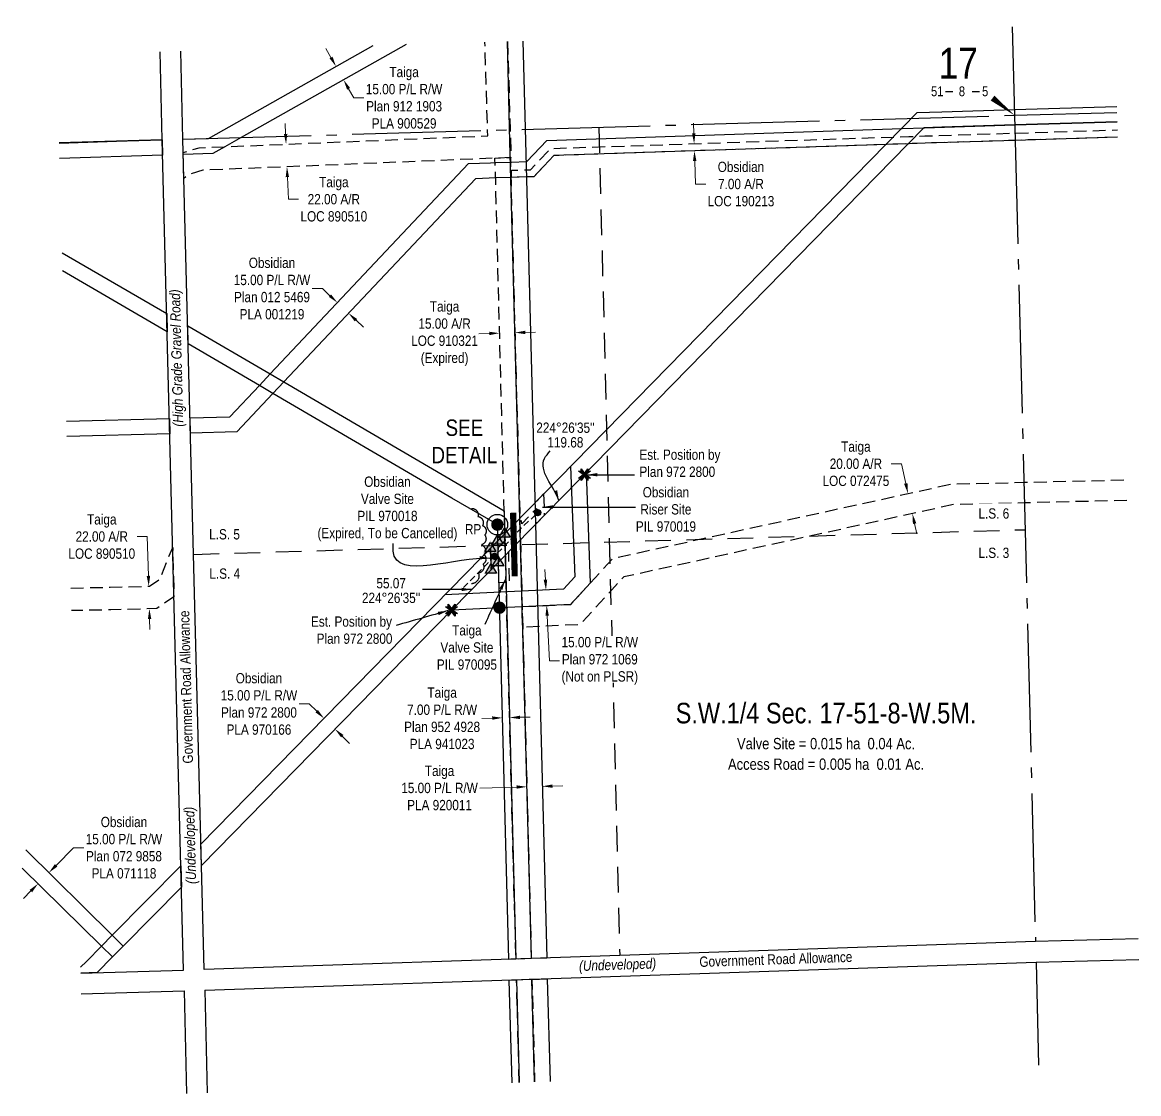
# Model space of a CAD drawing. Extents: x 621399 to 623586, y 5916828 to 5919359.
# Drawn here: x 622436 to 623523, y 5917789 to 5918832 of the extents above; entities that cross this region are included whole.
import ezdxf
from ezdxf.enums import TextEntityAlignment as Align

# ---------------------------------------------------------------- set-up
doc = ezdxf.new("R2010")
doc.units = 0
doc.header["$LTSCALE"] = 5
doc.header["$PDMODE"] = 34
doc.header["$PDSIZE"] = 0.03
for name, pattern in [('0', [1, 1, 0]), ('foc-ACCESSROAD', [3.75, 2.5, -1.25]), ('foc-LSD', [8, 5, -3]), ('foc-QUARTERLINE', [33, 25, -3, 2, -3]), ('foc-TIELINE', [1.875, 1.25, -0.625]), ('UG_PIPE', [1.875, 1.25, -0.625])]:
    doc.linetypes.add(name, pattern=pattern)
doc.layers.get('Defpoints').update_dxf_attribs({"color": 9})
for name, color, linetype in [('10', 1, 'Continuous'), ('35', 37, 'Continuous'), ('9', 3, 'Continuous'), ('AS-PIPE-UG', 44, 'UG_PIPE'), ('AS-ROADS', 254, 'Continuous'), ('AS-SYMBOL', 7, 'Continuous'), ('C-AR', 13, 'foc-ACCESSROAD'), ('C-RW', 13, 'Continuous'), ('C-SYMBOL', 7, 'Continuous'), ('C-WS', 13, 'foc-ACCESSROAD'), ('DETAIL-T', 7, 'Continuous'), ('F-AR', 190, 'foc-ACCESSROAD'), ('F-RW', 190, 'Continuous'), ('F-WS', 190, 'foc-ACCESSROAD'), ('L-AREAREQUIRED', 7, 'Continuous'), ('L-AREAWORK', 5, 'Continuous'), ('L-BD', 7, 'Continuous'), ('L-MON', 1, 'Continuous'), ('L-QSEC', 8, 'foc-QUARTERLINE'), ('L-ROAD-T', 7, 'Continuous'), ('L-SEC', 7, 'Continuous'), ('L-SECLBL', 7, 'Continuous'), ('L-SECTION-LSD', 7, 'foc-LSD'), ('L-TIE', 7, 'foc-TIELINE'), ('P-PROPOSED', 10, 'Continuous'), ('P-PROPOSED-H', 21, 'Continuous'), ('T-BUSH', 110, '0')]:
    doc.layers.add(name, color=color, linetype=linetype)
for name, color, linetype, lineweight in [('C-AR-T', 13, 'Continuous', 9), ('C-RW-T', 13, 'Continuous', 9), ('C-WS-T', 13, 'Continuous', 9), ('F-AR-T', 190, 'Continuous', 9), ('F-RW-T', 190, 'Continuous', 9), ('F-WS-T', 190, 'Continuous', 9), ('T-TEXT', 48, 'Continuous', 18)]:
    doc.layers.add(name, color=color, linetype=linetype, lineweight=lineweight)
doc.styles.add('100L', font='ARIALN.TTF', dxfattribs={"height": 11})
doc.styles.add('175L', font='ARIALN.TTF', dxfattribs={"height": 20})
doc.styles.add('80', font='ARIALN.TTF', dxfattribs={"height": 10})
doc.styles.add('80CG', font='ARIALN.TTF', dxfattribs={"height": 10})
doc.styles.add('80L', font='ARIALN.TTF', dxfattribs={"height": 10})
doc.styles.add('80LS', font='ARIALNI.TTF', dxfattribs={"height": 10})
doc.styles.add('SIMPLEX', font='ARIALN.TTF')
doc.dimstyles.new('Compass 5 000', dxfattribs={"dimscale": 5, "dimtxt": 9, "dimasz": 2, "dimexe": 0.2, "dimexo": 0.0625, "dimgap": 0.5, "dimtad": 0, "dimtih": 1, "dimtoh": 1, "dimzin": 0, "dimdsep": 46, "dimtxsty": '80CG', "dimcen": 0.1, "dimse1": 1, "dimse2": 1, "dimclrd": 256, "dimclrt": 256, "dimaunit": 1, "dimadec": 4, "dimazin": 0, "dimtfac": 0.06, "dimtofl": 0, "dimtmove": 0, "dimatfit": 1, "dimfxl": 0.2, "dimtolj": 1, "dimtzin": 0, "dimlwd": -1, "dimarcsym": 0})

# ---------------------------------------------------------------- blocks, each defined once
blk = doc.blocks.new('L-SECLBL')
at = {"layer": '9', "color": 7}
for p, q in [((-5.1, -27.8), (-12.3, -27.8)), ((20.7, -27.8), (13.5, -27.8))]:
    blk.add_line(p, q, dxfattribs=at)
at = {"layer": '10', "color": 2, "style": 'SIMPLEX'}
blk.add_attdef('SEC', text='', height=30, dxfattribs=at).set_placement((0, 0), align=Align.MIDDLE)
at = {"layer": '10', "color": 5, "style": '80L'}
blk.add_attdef('TWP', text='', height=9.5, dxfattribs=at).set_placement((-14.4, -27.4), align=Align.MIDDLE_RIGHT)
blk.add_attdef('RGE', text='', height=9.5, dxfattribs=at).set_placement((3.6, -27.4), align=Align.MIDDLE_CENTER)
blk.add_attdef('MER', text='', height=9.5, dxfattribs=at).set_placement((23.2, -27.4), align=Align.MIDDLE_LEFT)
blk = doc.blocks.new('*D33')
at = {"layer": 'Defpoints', "color": 0, "transparency": 16777216}
for p in [(623294.5, 5918372.6), (623298, 5918373.4), (623298.8, 5918353)]:
    blk.add_point(p, dxfattribs=at)
at = {"layer": 'F-AR-T', "transparency": 16777216}
for p, q in [((623291.6, 5918402.3), (623281.6, 5918402.3)), ((623295.9, 5918383.1), (623291.6, 5918402.3)), ((623304.4, 5918344.1), (623306.6, 5918334.3))]:
    blk.add_line(p, q, dxfattribs=at)
for points in [[(623297.5, 5918383.5), (623294.2, 5918382.8), (623298, 5918373.4)], [(623306.1, 5918344.4), (623302.8, 5918343.7), (623302.3, 5918353.8)]]:
    blk.add_solid(points, dxfattribs=at)
at = {"layer": 'F-AR-T', "transparency": 16777216, "insert": (623247.3, 5918402.3), "char_height": 10, "attachment_point": 5, "style": '80CG'}
blk.add_mtext('\\A1;Taiga\\P20.00 A/R\\PLOC 072475', dxfattribs=at)
blk = doc.blocks.new('*D34')
at = {"layer": 'C-AR-T', "transparency": 16777216}
for p, q in [((623089.5, 5918723.8), (623089.2, 5918733.8)), ((623090.4, 5918696.8), (623091.1, 5918674.5)), ((623091.1, 5918674.5), (623101.1, 5918674.5))]:
    blk.add_line(p, q, dxfattribs=at)
for points in [[(623091.2, 5918723.9), (623087.8, 5918723.7), (623089.8, 5918713.8)], [(623092.1, 5918696.9), (623088.7, 5918696.8), (623090.1, 5918706.8)]]:
    blk.add_solid(points, dxfattribs=at)
at = {"layer": 'Defpoints', "color": 0, "transparency": 16777216}
for p in [(623086.2, 5918713.7), (623086.5, 5918706.7), (623090.1, 5918706.8)]:
    blk.add_point(p, dxfattribs=at)
at = {"layer": 'C-AR-T', "transparency": 16777216, "insert": (623135.4, 5918674.5), "char_height": 10, "attachment_point": 5, "style": '80CG'}
blk.add_mtext('\\A1;Obsidian\\P7.00 A/R\\PLOC 190213', dxfattribs=at)
blk = doc.blocks.new('*D35')
at = {"layer": 'Defpoints', "color": 0, "transparency": 16777216}
for p in [(622708.2, 5918713.9), (622693.5, 5918691.3), (622709.1, 5918692)]:
    blk.add_point(p, dxfattribs=at)
at = {"layer": 'F-AR-T', "transparency": 16777216}
for p, q in [((622692.1, 5918723.3), (622691.7, 5918733.3)), ((622693.9, 5918681.3), (622694.8, 5918659.7)), ((622694.8, 5918659.7), (622704.8, 5918659.7))]:
    blk.add_line(p, q, dxfattribs=at)
for points in [[(622693.8, 5918723.4), (622690.5, 5918723.2), (622692.6, 5918713.3)], [(622695.5, 5918681.4), (622692.2, 5918681.2), (622693.5, 5918691.3)]]:
    blk.add_solid(points, dxfattribs=at)
at = {"layer": 'F-AR-T', "transparency": 16777216, "insert": (622739.1, 5918659.7), "char_height": 10, "attachment_point": 5, "style": '80CG'}
blk.add_mtext('\\A1;Taiga\\P22.00 A/R\\PLOC 890510', dxfattribs=at)
blk = doc.blocks.new('*D36')
at = {"layer": 'Defpoints', "color": 0, "transparency": 16777216}
for p in [(622900.1, 5918540.2), (622915.1, 5918540.7), (622900.4, 5918529.4)]:
    blk.add_point(p, dxfattribs=at)
at = {"layer": 'F-AR-T', "transparency": 16777216}
for p, q in [((622890.4, 5918529.2), (622880.4, 5918528.9)), ((622925.4, 5918530.2), (622935.4, 5918530.5))]:
    blk.add_line(p, q, dxfattribs=at)
for points in [[(622890.4, 5918530.8), (622890.5, 5918527.5), (622900.4, 5918529.4)], [(622925.4, 5918531.8), (622925.5, 5918528.5), (622915.4, 5918529.9)]]:
    blk.add_solid(points, dxfattribs=at)
at = {"layer": 'F-AR-T', "transparency": 16777216, "insert": (622846.9, 5918528.9), "char_height": 10, "attachment_point": 5, "style": '80CG'}
blk.add_mtext('\\A1;Taiga\\P15.00 A/R\\PLOC 910321\\P(Expired)', dxfattribs=at)
blk = doc.blocks.new('*D37')
at = {"layer": 'C-RW-T', "transparency": 16777216}
for p, q in [((622728, 5918572.8), (622718, 5918572.8)), ((622735.3, 5918565.9), (622728, 5918572.8)), ((622760.7, 5918542), (622767.9, 5918535.1))]:
    blk.add_line(p, q, dxfattribs=at)
for points in [[(622736.4, 5918567.1), (622734.2, 5918564.7), (622742.6, 5918559.1)], [(622761.8, 5918543.2), (622759.5, 5918540.8), (622753.4, 5918548.9)]]:
    blk.add_solid(points, dxfattribs=at)
at = {"layer": 'Defpoints', "color": 0, "transparency": 16777216}
for p in [(622731.2, 5918547.1), (622753.4, 5918548.9), (622742.1, 5918536.8)]:
    blk.add_point(p, dxfattribs=at)
at = {"layer": 'C-RW-T', "transparency": 16777216, "insert": (622678.9, 5918572.8), "char_height": 10, "attachment_point": 5, "style": '80CG'}
blk.add_mtext('\\A1;Obsidian\\P15.00 P/L R/W\\PPlan 012 5469\\PPLA 001219', dxfattribs=at)
blk = doc.blocks.new('*D38')
at = {"layer": 'Defpoints', "color": 0, "transparency": 16777216}
for p in [(622747.9, 5918792.7), (622748.6, 5918775.9), (622755.2, 5918779.7)]:
    blk.add_point(p, dxfattribs=at)
at = {"layer": 'F-RW-T', "transparency": 16777216}
for p, q in [((622736.3, 5918797.7), (622731.4, 5918806.4)), ((622753.5, 5918767.2), (622758.4, 5918758.5)), ((622758.4, 5918758.5), (622768.4, 5918758.5))]:
    blk.add_line(p, q, dxfattribs=at)
for points in [[(622737.8, 5918798.5), (622734.9, 5918796.9), (622741.2, 5918789)], [(622754.9, 5918768.1), (622752, 5918766.4), (622748.6, 5918775.9)]]:
    blk.add_solid(points, dxfattribs=at)
at = {"layer": 'F-RW-T', "transparency": 16777216, "insert": (622807.5, 5918758.5), "char_height": 10, "attachment_point": 5, "style": '80CG'}
blk.add_mtext('\\A1;Taiga\\P15.00 P/L R/W\\PPlan 912 1903\\PPLA 900529', dxfattribs=at)
blk = doc.blocks.new('*D39')
at = {"layer": 'Defpoints', "color": 0, "transparency": 16777216}
for p in [(622926.8, 5918096), (622941.8, 5918096.4), (622927, 5918088)]:
    blk.add_point(p, dxfattribs=at)
at = {"layer": 'F-RW-T', "transparency": 16777216}
for p, q in [((622952, 5918088.7), (622962, 5918088.9)), ((622917, 5918087.7), (622881.1, 5918086.8))]:
    blk.add_line(p, q, dxfattribs=at)
for points in [[(622916.9, 5918089.4), (622917, 5918086.1), (622927, 5918088)], [(622951.9, 5918090.3), (622952, 5918087), (622942, 5918088.4)]]:
    blk.add_solid(points, dxfattribs=at)
at = {"layer": 'F-RW-T', "transparency": 16777216, "insert": (622842, 5918086.8), "char_height": 10, "attachment_point": 5, "style": '80CG'}
blk.add_mtext('\\A1;Taiga\\P15.00 P/L R/W\\PPLA 920011', dxfattribs=at)
blk = doc.blocks.new('*D40')
at = {"layer": 'Defpoints', "color": 0, "transparency": 16777216}
for p in [(622903.1, 5918159.2), (622903.2, 5918155.1), (622910.1, 5918159.4)]:
    blk.add_point(p, dxfattribs=at)
at = {"layer": 'F-RW-T', "transparency": 16777216}
for p, q in [((622893.2, 5918154.9), (622883.2, 5918154.6)), ((622920.2, 5918155.6), (622930.2, 5918155.8))]:
    blk.add_line(p, q, dxfattribs=at)
for points in [[(622893.2, 5918156.5), (622893.3, 5918153.2), (622903.2, 5918155.1)], [(622920.2, 5918157.2), (622920.3, 5918153.9), (622910.2, 5918155.3)]]:
    blk.add_solid(points, dxfattribs=at)
at = {"layer": 'F-RW-T', "transparency": 16777216, "insert": (622844.5, 5918154.6), "char_height": 10, "attachment_point": 5, "style": '80CG'}
blk.add_mtext('\\A1;Taiga\\P7.00 P/L R/W\\PPlan 952 4928\\PPLA 941023', dxfattribs=at)
blk = doc.blocks.new('*D41')
at = {"layer": 'C-RW-T', "transparency": 16777216}
for p, q in [((622715.2, 5918168.6), (622705.2, 5918168.6)), ((622722.4, 5918161.6), (622715.2, 5918168.6)), ((622747.3, 5918137.2), (622754.5, 5918130.2))]:
    blk.add_line(p, q, dxfattribs=at)
for points in [[(622723.6, 5918162.8), (622721.2, 5918160.4), (622729.5, 5918154.6)], [(622748.5, 5918138.4), (622746.2, 5918136), (622740.2, 5918144.2)]]:
    blk.add_solid(points, dxfattribs=at)
at = {"layer": 'Defpoints', "color": 0, "transparency": 16777216}
for p in [(622774.4, 5918200.4), (622785, 5918189.9), (622729.5, 5918154.6)]:
    blk.add_point(p, dxfattribs=at)
at = {"layer": 'C-RW-T', "transparency": 16777216, "insert": (622666.2, 5918168.6), "char_height": 10, "attachment_point": 5, "style": '80CG'}
blk.add_mtext('\\A1;Obsidian\\P15.00 P/L R/W\\PPlan 972 2800\\PPLA 970166', dxfattribs=at)
blk = doc.blocks.new('*D42')
at = {"layer": 'Defpoints', "color": 0, "transparency": 16777216}
for p in [(622546.1, 5918282.9), (622558.9, 5918283.2), (622546.7, 5918260.9)]:
    blk.add_point(p, dxfattribs=at)
at = {"layer": 'F-AR-T', "transparency": 16777216}
for p, q in [((622557.5, 5918331.5), (622547.5, 5918331.5)), ((622558.6, 5918293.2), (622557.5, 5918331.5)), ((622559.8, 5918251.2), (622560, 5918241.2))]:
    blk.add_line(p, q, dxfattribs=at)
for points in [[(622560.3, 5918293.3), (622556.9, 5918293.2), (622558.9, 5918283.2)], [(622561.4, 5918251.3), (622558.1, 5918251.2), (622559.5, 5918261.2)]]:
    blk.add_solid(points, dxfattribs=at)
at = {"layer": 'F-AR-T', "transparency": 16777216, "insert": (622513.2, 5918331.5), "char_height": 10, "attachment_point": 5, "style": '80CG'}
blk.add_mtext('\\A1;Taiga\\P22.00 A/R\\PLOC 890510', dxfattribs=at)
blk = doc.blocks.new('*D43')
at = {"layer": 'C-RW-T', "transparency": 16777216}
for p, q in [((622468.7, 5918011.5), (622485.7, 5918028.7)), ((622485.7, 5918028.7), (622495.7, 5918028.7)), ((622444.2, 5917986.6), (622437.1, 5917979.4))]:
    blk.add_line(p, q, dxfattribs=at)
for points in [[(622467.5, 5918012.7), (622469.9, 5918010.3), (622461.7, 5918004.4)], [(622443, 5917987.7), (622445.4, 5917985.4), (622451.2, 5917993.7)]]:
    blk.add_solid(points, dxfattribs=at)
at = {"layer": 'Defpoints', "color": 0, "transparency": 16777216}
for p in [(622461.7, 5918004.4), (622471.6, 5917994.6), (622461.1, 5917983.9)]:
    blk.add_point(p, dxfattribs=at)
at = {"layer": 'C-RW-T', "transparency": 16777216, "insert": (622534.8, 5918028.7), "char_height": 10, "attachment_point": 5, "style": '80CG'}
blk.add_mtext('\\A1;Obsidian\\P15.00 P/L R/W\\PPlan 072 9858\\PPLA 071118', dxfattribs=at)
blk = doc.blocks.new('fdia')
at = {"color": 255, "const_width": 1}
blk.add_lwpolyline([(-0.5, 0, 1), (0.5, 0, 1)], format="xyb", close=True, dxfattribs=at)
blk = doc.blocks.new('Fdiaa')
blk.add_blockref('fdia', (0, 0))
blk = doc.blocks.new('fdib')
at = {"color": 1, "const_width": 1.6}
blk.add_lwpolyline([(-0.4, 0, 1), (0.4, 0, 1)], format="xyb", close=True, dxfattribs=at)
at = {"color": 1}
blk.add_circle((0, 0), 0.8, dxfattribs=at)
blk = doc.blocks.new('Fdibb')
blk.add_blockref('fdib', (0, 0))
blk = doc.blocks.new('fdicc')
for name in ['Fdibb', 'Fdiaa']:
    blk.add_blockref(name, (0, 0))
blk = doc.blocks.new('FDI')
blk.add_blockref('fdicc', (0, 0))
blk = doc.blocks.new('TRIA')
blk.add_hatch(color=255).paths.add_polyline_path([(-0.04, 1.52), (-1.47, -0.87), (1.39, -0.87)])
blk = doc.blocks.new('TRIAA')
blk.add_blockref('TRIA', (0, 0))
blk = doc.blocks.new('TRIB')
at = {"color": 1}
blk.add_lwpolyline([(-1.12, -0.67), (-0.04, 1.13), (1.04, -0.67)], close=True, dxfattribs=at)
blk = doc.blocks.new('TRIBB')
blk.add_blockref('TRIB', (0, 0))
blk = doc.blocks.new('TRICC')
for name in ['TRIAA', 'TRIBB']:
    blk.add_blockref(name, (0, 0))
blk = doc.blocks.new('plspike')
blk.add_blockref('TRICC', (0, 0))
blk = doc.blocks.new('RISER')
h = blk.add_hatch(color=255)
h.dxf.hatch_style = 1
edge = h.paths.add_edge_path()
edge.add_arc((0, 0), 0.7, 0, 360)
blk.add_hatch(color=13).paths.add_polyline_path([(0.58, -0.15), (-0.58, -0.15, 0.774597)])
at = {"color": 13}
blk.add_line((-0.58, -0.15), (0.58, -0.15), dxfattribs=at)
blk.add_circle((0, 0), 0.6, dxfattribs=at)
blk = doc.blocks.new('*U51')
at = {"layer": '35', "color": 3}
blk.add_circle((0, 0), 10, dxfattribs=at)
at = {"layer": '35', "color": 3, "style": '80'}
blk.add_attdef('RP_001', (-31.6, -9.5), '', height=10, dxfattribs=at)
blk = doc.blocks.new('*D53')
at = {"layer": 'C-RW-T', "transparency": 16777216}
for p, q in [((622945.1, 5918289.5), (622944.6, 5918299.4)), ((622946.8, 5918254.5), (622948.9, 5918210.6)), ((622948.9, 5918210.6), (622958.9, 5918210.6))]:
    blk.add_line(p, q, dxfattribs=at)
for points in [[(622946.8, 5918289.5), (622943.4, 5918289.4), (622945.6, 5918279.5)], [(622948.4, 5918254.6), (622945.1, 5918254.4), (622946.3, 5918264.5)]]:
    blk.add_solid(points, dxfattribs=at)
at = {"layer": 'Defpoints', "color": 0, "transparency": 16777216}
for p in [(622956.1, 5918280), (622946.3, 5918264.5), (622956.8, 5918265)]:
    blk.add_point(p, dxfattribs=at)
at = {"layer": 'C-RW-T', "transparency": 16777216, "insert": (622998, 5918210.6), "char_height": 10, "attachment_point": 5, "style": '80CG', "bg_fill": 3, "box_fill_scale": 1.1, "bg_fill_color": 256, "bg_fill_true_color": 13158600, "bg_fill_transparency": 0}
blk.add_mtext('\\A1;15.00 P/L R/W\\PPlan 972 1069\\P(Not on PLSR)', dxfattribs=at)
blk = doc.blocks.new('TEMP')
h = blk.add_hatch(color=255)
h.dxf.hatch_style = 1
h.paths.add_polyline_path([(0, 0.25), (-0.67, 1.15), (-0.67, 0.67), (-1.15, 0.67), (-0.25, 0), (-1.15, -0.67), (-0.67, -0.67), (-0.67, -1.15), (0, -0.25), (0.67, -1.15), (0.67, -0.67), (1.15, -0.67), (0.25, 0), (1.15, 0.67), (0.67, 0.67), (0.67, 1.15)])
h.paths.add_polyline_path([(0.57, 0.85), (0.57, 0.57), (0.85, 0.57), (0.08, 0), (0.85, -0.57), (0.57, -0.57), (0.57, -0.85), (0, -0.08), (-0.57, -0.85), (-0.57, -0.57), (-0.85, -0.57), (-0.08, 0), (-0.85, 0.57), (-0.57, 0.57), (-0.57, 0.85), (0, 0.08)], flags=16)
h = blk.add_hatch(color=1)
h.dxf.hatch_style = 1
h.paths.add_polyline_path([(0, 0.08), (-0.57, 0.85), (-0.57, 0.57), (-0.85, 0.57), (-0.08, 0), (-0.85, -0.57), (-0.57, -0.57), (-0.57, -0.85), (0, -0.08), (0.57, -0.85), (0.57, -0.57), (0.85, -0.57), (0.08, 0), (0.85, 0.57), (0.57, 0.57), (0.57, 0.85)])
at = {"color": 1}
for p, q in [((-0.08, 0), (0.08, 0)), ((0, 0.08), (0, -0.08))]:
    blk.add_line(p, q, dxfattribs=at)
at = {"color": 255, "flags": 128}
blk.add_lwpolyline([(-0.25, 0), (-1.15, 0.67), (-0.67, 0.67), (-0.67, 1.15), (0, 0.25), (0.67, 1.15), (0.67, 0.67), (1.15, 0.67), (0.25, 0), (1.15, -0.67), (0.67, -0.67), (0.67, -1.15), (0, -0.25), (-0.67, -1.15), (-0.67, -0.67), (-1.15, -0.67)], close=True, dxfattribs=at)
at = {"color": 1, "flags": 128}
blk.add_lwpolyline([(-0.08, 0), (-0.85, 0.57), (-0.57, 0.57), (-0.57, 0.85), (0, 0.08), (0.57, 0.85), (0.57, 0.57), (0.85, 0.57), (0.08, 0), (0.85, -0.57), (0.57, -0.57), (0.57, -0.85), (0, -0.08), (-0.57, -0.85), (-0.57, -0.57), (-0.85, -0.57)], close=True, dxfattribs=at)

msp = doc.modelspace()

# ---------------------------------------------------------------- hatches: boundary and pattern name
at = {"layer": 'P-PROPOSED-H'}
h = msp.add_hatch(color=256, dxfattribs=at)
h.dxf.hatch_style = 1
h.paths.add_polyline_path([(622898.719, 5918327.353), (622891.723, 5918320.209), (622892.27, 5918299.337), (622899.266, 5918306.481)])
h = msp.add_hatch(color=256, dxfattribs=at)
h.dxf.hatch_style = 1
h.paths.add_polyline_path([(622898.719, 5918327.353), (622905.526, 5918334.303), (622905.708, 5918327.346), (622898.902, 5918320.395)])

# ---------------------------------------------------------------- linework, layer by layer
at = {"layer": 'AS-PIPE-UG', "flags": 128}
msp.add_lwpolyline([(622935.59, 5918352.828), (622919.213, 5918337.526), (622904.748, 5918321.81), (622895.433, 5918312.577), (622888.889, 5918305.534), (622874.308, 5918290.926), (622864.94, 5918281.469)], dxfattribs=at)
at = {"layer": 'AS-ROADS', "const_width": 5.998, "flags": 128}
msp.add_lwpolyline([(622915.201, 5918292.799), (622913.582, 5918354.64)], dxfattribs=at)
at = {"layer": 'C-AR', "flags": 128}
msp.add_lwpolyline([(623502.017, 5918720.182), (623402.335, 5918717.057), (623314.721, 5918714.309), (623299.015, 5918713.779), (623277.361, 5918713.057), (622953.38, 5918702.258), (622933.747, 5918681.607), (622927.113, 5918681.39), (622912.112, 5918680.901), (622911.904, 5918687.898), (622926.908, 5918688.384), (622930.613, 5918688.505), (622950.175, 5918709.153), (623284.424, 5918720.296), (623298.788, 5918720.776), (623306.08, 5918721.021), (623314.454, 5918721.304), (623402.158, 5918724.054), (623501.837, 5918727.179)], dxfattribs=at)
at = {"layer": 'C-RW'}
for points in [[(623501.634, 5918735.108), (623401.956, 5918732.017), (623330.84, 5918729.811), (623313.324, 5918729.268), (622610.264, 5918011.386), (622609.729, 5918032.27), (623306.832, 5918744.07), (623330.965, 5918744.816), (623401.576, 5918747), (623501.25, 5918750.051)], [(623502.017, 5918720.182), (623402.336, 5918717.057), (623314.721, 5918714.309), (623299.015, 5918713.779), (623277.361, 5918713.057), (622953.38, 5918702.258), (622933.746, 5918681.607), (622927.113, 5918681.39), (622912.112, 5918680.901), (622897.111, 5918680.412), (622876.886, 5918679.752), (622690.427, 5918482.106), (622679.81, 5918470.852), (622644.667, 5918433.244), (622599.488, 5918431.961), (622599.103, 5918446.983), (622638.008, 5918448.113), (622666.656, 5918478.513), (622677.255, 5918489.762), (622870.215, 5918694.535), (622891.49, 5918695.23), (622896.671, 5918695.399), (622911.671, 5918695.887), (622912.061, 5918695.9), (622926.673, 5918696.377), (622927.039, 5918696.389), (622946.469, 5918716.93), (623292.492, 5918728.565), (623314.15, 5918729.293), (623401.956, 5918732.017), (623501.634, 5918735.108)], [(622478.797, 5918443.768), (622579.002, 5918446.387), (622579.386, 5918431.39), (622479.187, 5918428.769)], [(622969.604, 5918399.732), (622973.647, 5918292.146), (622962.784, 5918280.288), (622847.155, 5918274.701)], [(622853.826, 5918260.082), (622969.661, 5918265.61), (622988.875, 5918286.586), (622984.921, 5918393.941)], [(622439.165, 5918026.564), (622523.452, 5917943.589), (622534.157, 5917933.051), (622523.614, 5917922.381), (622512.909, 5917932.92), (622435.852, 5918008.781)], [(622492.607, 5917912.314), (622498.303, 5917918.138), (622512.909, 5917932.92), (622523.452, 5917943.589), (622590.154, 5918011.094), (622590.688, 5917990.265), (622534.157, 5917933.051), (622523.614, 5917922.381), (622508.57, 5917907.148), (622492.752, 5917906.715)]]:
    msp.add_lwpolyline(points, dxfattribs=at)
at = {"layer": 'C-WS', "flags": 128}
for points in [[(622943.35, 5918372.924), (622943.935, 5918352.031), (622936.988, 5918344.936), (622936.597, 5918358.91), (622922.001, 5918343.973), (622921.806, 5918350.926), (622936.399, 5918365.827), (622943.35, 5918372.924)], [(622899.333, 5918306.492), (622892.331, 5918299.384), (622891.723, 5918320.209), (622898.723, 5918327.358), (622905.55, 5918334.328), (622905.753, 5918327.386), (622898.926, 5918320.417), (622899.333, 5918306.492)]]:
    msp.add_lwpolyline(points, close=True, dxfattribs=at)
at = {"layer": 'F-AR', "flags": 128}
for points in [[(622908.224, 5918813.187), (622910.747, 5918727.333), (622911.542, 5918700.313), (622896.544, 5918699.694), (622611.702, 5918687.93), (622597.23, 5918683.685), (622593.134, 5918679.93), (622592.534, 5918703.342), (622592.486, 5918705.233), (622608.096, 5918709.813), (622632.843, 5918710.835), (622888.899, 5918721.41), (622888.744, 5918726.704), (622886.221, 5918812.543)], [(623511.095, 5918366.679), (623411.292, 5918364.258), (623342.234, 5918362.582), (623021.335, 5918292.186), (622978.861, 5918245.819), (622939.589, 5918243.976), (622922.911, 5918243.228), (622922.379, 5918263.548), (622939.071, 5918263.985), (622969.679, 5918265.421), (623010.859, 5918310.376), (623339.826, 5918382.541), (623410.785, 5918384.263), (623510.581, 5918386.684)], [(622483.016, 5918281.407), (622521.403, 5918282.184), (622559.629, 5918283.255), (622569.657, 5918290.038), (622582.217, 5918320.904), (622583.449, 5918272.793), (622566.653, 5918261.431), (622521.934, 5918260.177), (622483.588, 5918259.401)], [(622919.559, 5917800.244), (622916.907, 5917900.209), (622931.908, 5917900.712), (622934.56, 5917800.748)]]:
    msp.add_lwpolyline(points, dxfattribs=at)
msp.add_lwpolyline([(622931.356, 5917920.817), (622916.369, 5917920.314), (622895.955, 5918699.718), (622910.94, 5918700.288), (622931.356, 5917920.817)], close=True, dxfattribs=at)
at = {"layer": 'F-RW'}
for points in [[(622809.539, 5918810.301), (622649.013, 5918719.853), (622632.843, 5918710.835), (622621.158, 5918704.296), (622592.534, 5918703.342), (622592.486, 5918705.233), (622592.153, 5918718.23), (622616.969, 5918718.939), (622777.448, 5918809.362)], [(622923.178, 5918813.624), (622925.517, 5918716.45), (622946.343, 5917921.305), (622931.356, 5917920.817), (622910.527, 5918716.057), (622908.177, 5918813.185)], [(622471.764, 5918714.45), (622536.859, 5918716.6), (622538.032, 5918716.635), (622572.051, 5918717.655), (622572.436, 5918702.65), (622472.158, 5918699.29)], [(622474.54, 5918607.601), (622576.387, 5918548.419), (622576.838, 5918530.825), (622474.998, 5918589.988)], [(622912.531, 5917800.008), (622909.913, 5917899.975), (622916.907, 5917900.209), (622919.525, 5917800.243)], [(622934.546, 5917800.747), (622931.897, 5917900.602), (622946.897, 5917901.106), (622949.546, 5917801.251)]]:
    msp.add_lwpolyline(points, dxfattribs=at)
msp.add_lwpolyline([(622854.109, 5918368.785), (622679.81, 5918470.852), (622666.656, 5918478.513), (622597.26, 5918518.932), (622596.809, 5918536.519), (622677.255, 5918489.762), (622690.427, 5918482.106), (622861.644, 5918381.75), (622904.942, 5918356.588), (622916.369, 5917920.297), (622909.387, 5917920.079), (622898.307, 5918343.101)], close=True, dxfattribs=at)
at = {"layer": 'F-WS', "flags": 128}
msp.add_lwpolyline([(622906.687, 5918286.678), (622899.855, 5918286.477), (622899.266, 5918306.481), (622906.093, 5918313.452), (622908.984, 5918316.403), (622909.856, 5918286.772), (622906.687, 5918286.678)], close=True, dxfattribs=at)
at = {"layer": 'L-QSEC'}
for p, q in [((623399.53, 5918827.554), (623401.718, 5918741.404)), ((622592.152, 5918718.23), (623401.718, 5918741.404)), ((623401.718, 5918741.404), (623501.399, 5918744.257)), ((623401.718, 5918741.404), (623422.132, 5917937.289)), ((622572.051, 5918717.655), (622471.759, 5918714.656)), ((623422.638, 5917917.184), (623425.153, 5917817.214))]:
    msp.add_line(p, q, dxfattribs=at)
at = {"layer": 'L-SEC'}
for p, q in [((622572.051, 5918717.655), (622569.929, 5918803.294)), ((622592.152, 5918718.23), (622590.03, 5918803.882)), ((622592.759, 5917909.451), (622572.051, 5918717.655)), ((622612.859, 5917910.126), (622592.152, 5918718.23)), ((623422.132, 5917937.289), (622612.859, 5917910.126)), ((623522.051, 5917940.07), (623422.132, 5917937.289)), ((622613.373, 5917890.021), (623422.642, 5917917.185)), ((623422.642, 5917917.185), (623522.567, 5917919.966)), ((622492.752, 5917906.723), (622592.759, 5917909.451)), ((622493.275, 5917886.62), (622593.274, 5917889.347)), ((622593.274, 5917889.347), (622595.594, 5917789.371)), ((622613.373, 5917890.021), (622615.693, 5917790.045))]:
    msp.add_line(p, q, dxfattribs=at)
at = {"layer": 'L-SECLBL', "flags": 128}
msp.add_lwpolyline([(623401.718, 5918741.404, 0, 5.998, 0), (623380.337, 5918758.175, 0, 0, 0)], format="xyseb", dxfattribs=at)
at = {"layer": 'L-SECTION-LSD'}
for p, q in [((622997.106, 5918729.822), (623017.496, 5917923.708)), ((622602.506, 5918314.179), (623411.954, 5918338.189))]:
    msp.add_line(p, q, dxfattribs=at)
at = {"layer": 'L-TIE'}
msp.add_line((622898.307, 5918343.101), (622905.526, 5918334.303), dxfattribs=at)
at = {"layer": 'P-PROPOSED', "flags": 128}
for points in [[(622898.719, 5918327.353), (622891.723, 5918320.209), (622892.27, 5918299.337), (622899.266, 5918306.481)], [(622898.719, 5918327.353), (622905.526, 5918334.303), (622905.708, 5918327.346), (622898.902, 5918320.395)]]:
    msp.add_lwpolyline(points, close=True, dxfattribs=at)
at = {"layer": 'T-BUSH', "flags": 128}
msp.add_lwpolyline([(622873.12, 5918358.821, -0.52056705), (622879.35, 5918351.02, -0.52056705), (622883.884, 5918342.111, -0.52056705), (622886.007, 5918333.011, -0.52056705), (622882.925, 5918323.501, -0.52056705), (622885.174, 5918313.99, -0.52056705), (622884.432, 5918304.771, -0.52056705), (622879.821, 5918295.909, -0.52056705), (622873.199, 5918285.61, -0.52056705)], format="xyb", dxfattribs=at)

# ---------------------------------------------------------------- block references
at = {"xscale": 0.99965676, "yscale": 0.99965676, "zscale": 0.99965676}
msp.add_blockref('*U51', (622898.307, 5918343.101), dxfattribs=at).add_auto_attribs({'RP_001': 'RP'})
at = {"layer": 'AS-SYMBOL', "xscale": 4.998283800000002, "yscale": 4.998283800000002, "zscale": 4.998283800000002}
for p in [(622937.552, 5918354.758), (622895.586, 5918312.289)]:
    msp.add_blockref('RISER', p, dxfattribs=at)
at = {"layer": 'L-MON'}
for name, p, xscale, yscale, zscale in [('TEMP', (622983.059, 5918391.758), 5.000000000000001, 5.000000000000001, 5.000000000000001), ('FDI', (622898.307, 5918343.101), 4.998283800000002, 4.998283800000002, 4.998283800000002), ('plspike', (622905.526, 5918334.303), 4.998283800000002, 4.998283800000002, 4.998283800000002), ('plspike', (622891.723, 5918320.209), 4.998283800000002, 4.998283800000002, 4.998283800000002), ('plspike', (622898.711, 5918327.344), 4.998283800000002, 4.998283800000002, 4.998283800000002), ('plspike', (622892.27, 5918299.36), 4.998283800000002, 4.998283800000002, 4.998283800000002), ('plspike', (622899.26, 5918306.489), 4.998283800000002, 4.998283800000002, 4.998283800000002), ('TEMP', (622853.701, 5918259.857), 5.000000000000001, 5.000000000000001, 5.000000000000001), ('FDI', (622900.424, 5918262.273), 4.998283800000002, 4.998283800000002, 4.998283800000002)]:
    msp.add_blockref(name, p, dxfattribs=dict(at, xscale=xscale, yscale=yscale, zscale=zscale))
at = {"layer": 'L-SECLBL', "xscale": 0.99965676, "yscale": 0.99965676, "zscale": 0.99965676}
msp.add_blockref('L-SECLBL', (623346.919, 5918792.167), dxfattribs=at).add_auto_attribs({'SEC': '17', 'TWP': '51', 'RGE': '8', 'MER': '5'})

# ---------------------------------------------------------------- texts
at = {"layer": 'C-SYMBOL', "color": 3, "style": '175L'}
msp.add_text('S.W.1/4 Sec. 17-51-8-W.5M.', height=19.99314, dxfattribs=at).set_placement((623218.224, 5918143.706), align=Align.BOTTOM_CENTER)
at = {"layer": 'C-WS-T', "char_height": 9.99657, "attachment_point": 5, "style": '80CG'}
for s, insert in [('\\A1;Obsidian\\PValve Site\\PPIL 970018\\P(Expired, To be Cancelled)', (622791.264, 5918358.376)), ('\\A1;Obsidian\\PRiser Site\\PPIL 970019', (623062.371, 5918357.905))]:
    msp.add_mtext(s, dxfattribs=dict(at, insert=insert))
at = {"layer": 'DETAIL-T', "color": 3, "insert": (622866.148, 5918424.086), "char_height": 15.9825, "width": 63.56653, "attachment_point": 5, "style": '80CG'}
msp.add_mtext('SEE\\PDETAIL', dxfattribs=at)
at = {"layer": 'F-WS-T', "insert": (622868.622, 5918223.524), "char_height": 9.9966, "attachment_point": 5, "style": '80CG'}
msp.add_mtext('\\A1;Taiga\\PValve Site\\PPIL 970095', dxfattribs=at)
at = {"layer": 'L-AREAREQUIRED', "color": 5, "style": '100L'}
msp.add_text('Valve Site = 0.015 ha  0.04 Ac.', height=10.99622, dxfattribs=at).set_placement((623218.224, 5918121.214), align=Align.BOTTOM_CENTER)
at = {"layer": 'L-AREAWORK', "color": 5, "style": '100L'}
msp.add_text('Access Road = 0.005 ha  0.01 Ac.', height=10.99622, dxfattribs=at).set_placement((623218.224, 5918101.221), align=Align.BOTTOM_CENTER)
at = {"layer": 'L-BD', "style": '80L'}
for s, height, p in [("224°26'35''", 9.99657, (622964.557, 5918437.439)), ('119.68', 9.9966, (622964.48, 5918423.194)), ('55.07', 9.9966, (622794.901, 5918286.09)), ("224°26'35''", 9.99657, (622794.824, 5918271.845))]:
    msp.add_text(s, height=height, dxfattribs=at).set_placement(p, align=Align.MIDDLE)
at = {"layer": 'L-ROAD-T', "style": '80L'}
for rotation, p in [(91.467728, (622595.2, 5918185.051)), (1.922423, (623169.348, 5917920.138))]:
    msp.add_text('Government Road Allowance', height=9.99657, rotation=rotation, dxfattribs=at).set_placement(p, align=Align.MIDDLE_CENTER)
at = {"layer": 'T-TEXT', "style": '80LS'}
for s, height, rotation, p in [('(High Grade Gravel Road)', 10, 91.467728, (622585.93, 5918505.201)), ('(Undeveloped)', 9.99657, 91.467728, (622599.148, 5918030.967)), ('(Undeveloped)', 9.99657, 1.922423, (623015.3, 5917914.967))]:
    msp.add_text(s, height=height, rotation=rotation, dxfattribs=at).set_placement(p, align=Align.MIDDLE_CENTER)

# ---------------------------------------------------------------- dimensions: what is measured, and where the dimension line sits
at = {"layer": 'C-AR-T'}
dim = msp.add_linear_dim(base=(623090.061, 5918706.814), p1=(623086.242, 5918713.689), p2=(623086.475, 5918706.694), angle=271.909146, text='Obsidian\\P7.00 A/R\\PLOC 190213', dimstyle='Compass 5 000', dxfattribs=at)
dim.commit()
dim.dimension.update_dxf_attribs({"geometry": '*D34', "text_midpoint": (623135.44, 5918674.475), "dimtype": 161})
at = {"layer": 'C-RW-T'}
for base, p1, p2, angle, text, picture, middle in [((622753.4, 5918548.857), (622731.244, 5918547.056), (622742.068, 5918536.845), 316.668283, 'Obsidian\\P15.00 P/L R/W\\PPlan 012 5469\\PPLA 001219', '*D37', (622678.943, 5918572.793)), ((622729.53, 5918154.627), (622785.009, 5918189.906), (622774.35, 5918200.354), 135.573673, 'Obsidian\\P15.00 P/L R/W\\PPlan 972 2800\\PPLA 970166', '*D41', (622666.161, 5918168.627)), ((622461.702, 5918004.378), (622461.127, 5917983.898), (622471.649, 5917994.586), 45.449327, 'Obsidian\\P15.00 P/L R/W\\PPlan 072 9858\\PPLA 071118', '*D43', (622534.77, 5918028.738))]:
    dim = msp.add_linear_dim(base=base, p1=p1, p2=p2, angle=angle, text=text, dimstyle='Compass 5 000', dxfattribs=at)
    dim.commit()
    dim.dimension.update_dxf_attribs({"geometry": picture, "text_midpoint": middle, "dimtype": 161})
at = {"layer": 'F-AR-T'}
for base, p1, p2, angle, text, picture, middle in [((622693.461, 5918691.306), (622708.227, 5918713.948), (622709.135, 5918691.954), 272.365039, 'Taiga\\P22.00 A/R\\PLOC 890510', '*D35', (622739.056, 5918659.736)), ((623297.998, 5918373.365), (623298.757, 5918353.045), (623294.469, 5918372.591), 102.372973, 'Taiga\\P20.00 A/R\\PLOC 072475', '*D33', (623247.313, 5918402.312)), ((622558.867, 5918283.234), (622546.743, 5918260.873), (622546.126, 5918282.877), 91.605481, 'Taiga\\P22.00 A/R\\PLOC 890510', '*D42', (622513.224, 5918331.491))]:
    dim = msp.add_linear_dim(base=base, p1=p1, p2=p2, angle=angle, text=text, dimstyle='Compass 5 000', dxfattribs=at)
    dim.commit()
    dim.dimension.update_dxf_attribs({"geometry": picture, "text_midpoint": middle, "dimtype": 161})
dim = msp.add_aligned_dim(p1=(622915.101, 5918540.658), p2=(622900.098, 5918540.217), distance=10.775, text='Taiga\\P15.00 A/R\\PLOC 910321\\P(Expired)', dimstyle='Compass 5 000', dxfattribs=at)
dim.commit()
dim.dimension.update_dxf_attribs({"geometry": '*D36', "text_midpoint": (622846.911, 5918528.859)})
at = {"layer": 'F-RW-T'}
for base, p1, p2, angle, text, picture, middle in [((622748.573, 5918775.95), (622747.867, 5918792.695), (622755.198, 5918779.683), 299.398802, 'Taiga\\P15.00 P/L R/W\\PPlan 912 1903\\PPLA 900529', '*D38', (622807.476, 5918758.525)), ((622926.963, 5918088.003), (622941.757, 5918096.384), (622926.753, 5918095.99), 181.504961, 'Taiga\\P15.00 P/L R/W\\PPLA 920011', '*D39', (622842.022, 5918086.798))]:
    dim = msp.add_linear_dim(base=base, p1=p1, p2=p2, angle=angle, text=text, dimstyle='Compass 5 000', dxfattribs=at)
    dim.commit()
    dim.dimension.update_dxf_attribs({"geometry": picture, "text_midpoint": middle, "dimtype": 161})
dim = msp.add_aligned_dim(p1=(622910.128, 5918159.372), p2=(622903.123, 5918159.187), distance=4.055, text='Taiga\\P7.00 P/L R/W\\PPlan 952 4928\\PPLA 941023', dimstyle='Compass 5 000', dxfattribs=at)
dim.commit()
dim.dimension.update_dxf_attribs({"geometry": '*D40', "text_midpoint": (622844.489, 5918154.607)})

# ---------------------------------------------------------------- leaders
at = {"layer": 'C-WS-T', "path_type": 1}
for points in [[(622942.322, 5918360.248), (623032.777, 5918360.248)], [(622890.994, 5918310.173), (622796.839, 5918317.194), (622796.832, 5918324.756)]]:
    msp.add_leader(points, dimstyle='Compass 5 000', override={"dimgap": 0.5, "dimtad": 0}, dxfattribs=at)
at = {"layer": 'F-WS-T', "path_type": 1}
msp.add_leader([(622905.85, 5918289.419), (622886.072, 5918246.019)], dimstyle='Compass 5 000', override={"dimgap": 0.5, "dimtad": 0}, dxfattribs=at)
at = {"layer": 'L-BD', "path_type": 1}
for points in [[(622958.177, 5918366.633), (622944.145, 5918407.483), (622949.523, 5918414.756)], [(622873.375, 5918280.044), (622825.392, 5918280.044)]]:
    msp.add_leader(points, dimstyle='Compass 5 000', override={"dimgap": 0.5, "dimtad": 0}, dxfattribs=at)

# ---------------------------------------------------------------- next in the draw order: texts
at = {"layer": 'L-MON', "char_height": 9.9823, "attachment_point": 1, "style": '80L', "bg_fill": 3, "box_fill_scale": 1.15, "bg_fill_color": 256, "bg_fill_true_color": 256, "bg_fill_transparency": 0}
for s, width, insert in [('Est. Position by Plan 972 2800', 78.82789, (623036.572, 5918416.189)), ('\\pi1.0325;Est. Position by \\P\\pi6.5344;Plan 972 2800', 78.85495, (622715.826, 5918253.779))]:
    msp.add_mtext_dynamic_manual_height_columns(s, width=width, gutter_width=14.996, heights=[0], dxfattribs=dict(at, insert=insert))
at = {"layer": 'L-SECTION-LSD', "attachment_point": 1, "style": '100L', "bg_fill": 3, "box_fill_scale": 1.5, "bg_fill_color": 256, "bg_fill_transparency": 0}
for s, width, insert, char_height in [('L.S. 6', 30.48313, (623366.622, 5918358.954), 9.9966), ('\\pi1.7684;L.S. 5', 30.40114, (622615.947, 5918338.703), 9.99657), ('L.S. 3', 30.37591, (623366.622, 5918320.683), 9.9966), ('\\pi1.9958;L.S. 4', 30.53989, (622615.947, 5918300.431), 9.99657)]:
    msp.add_mtext_dynamic_manual_height_columns(s, width=width, gutter_width=55, heights=[0], dxfattribs=dict(at, insert=insert, char_height=char_height))

# ---------------------------------------------------------------- next in the draw order: dimensions: what is measured, and where the dimension line sits
at = {"layer": 'C-RW-T'}
dim = msp.add_linear_dim(base=(622946.294, 5918264.495), p1=(622956.086, 5918279.964), p2=(622956.8, 5918264.996), angle=272.732311, text='15.00 P/L R/W\\PPlan 972 1069\\P(Not on PLSR)', dimstyle='Compass 5 000', override={"dimtfill": 1}, dxfattribs=at)
dim.commit()
dim.dimension.update_dxf_attribs({"geometry": '*D53', "text_midpoint": (622997.954, 5918210.562), "dimtype": 161})

# ---------------------------------------------------------------- next in the draw order: leaders
at = {"layer": 'L-MON', "path_type": 1}
for points in [[(622985.474, 5918391.635), (623031.839, 5918391.635)], [(622850.274, 5918259.381), (622799.691, 5918244.937)]]:
    msp.add_leader(points, dimstyle='Compass 5 000', override={"dimgap": 0.5, "dimtad": 0}, dxfattribs=at)

doc.saveas('drawing.dxf')
